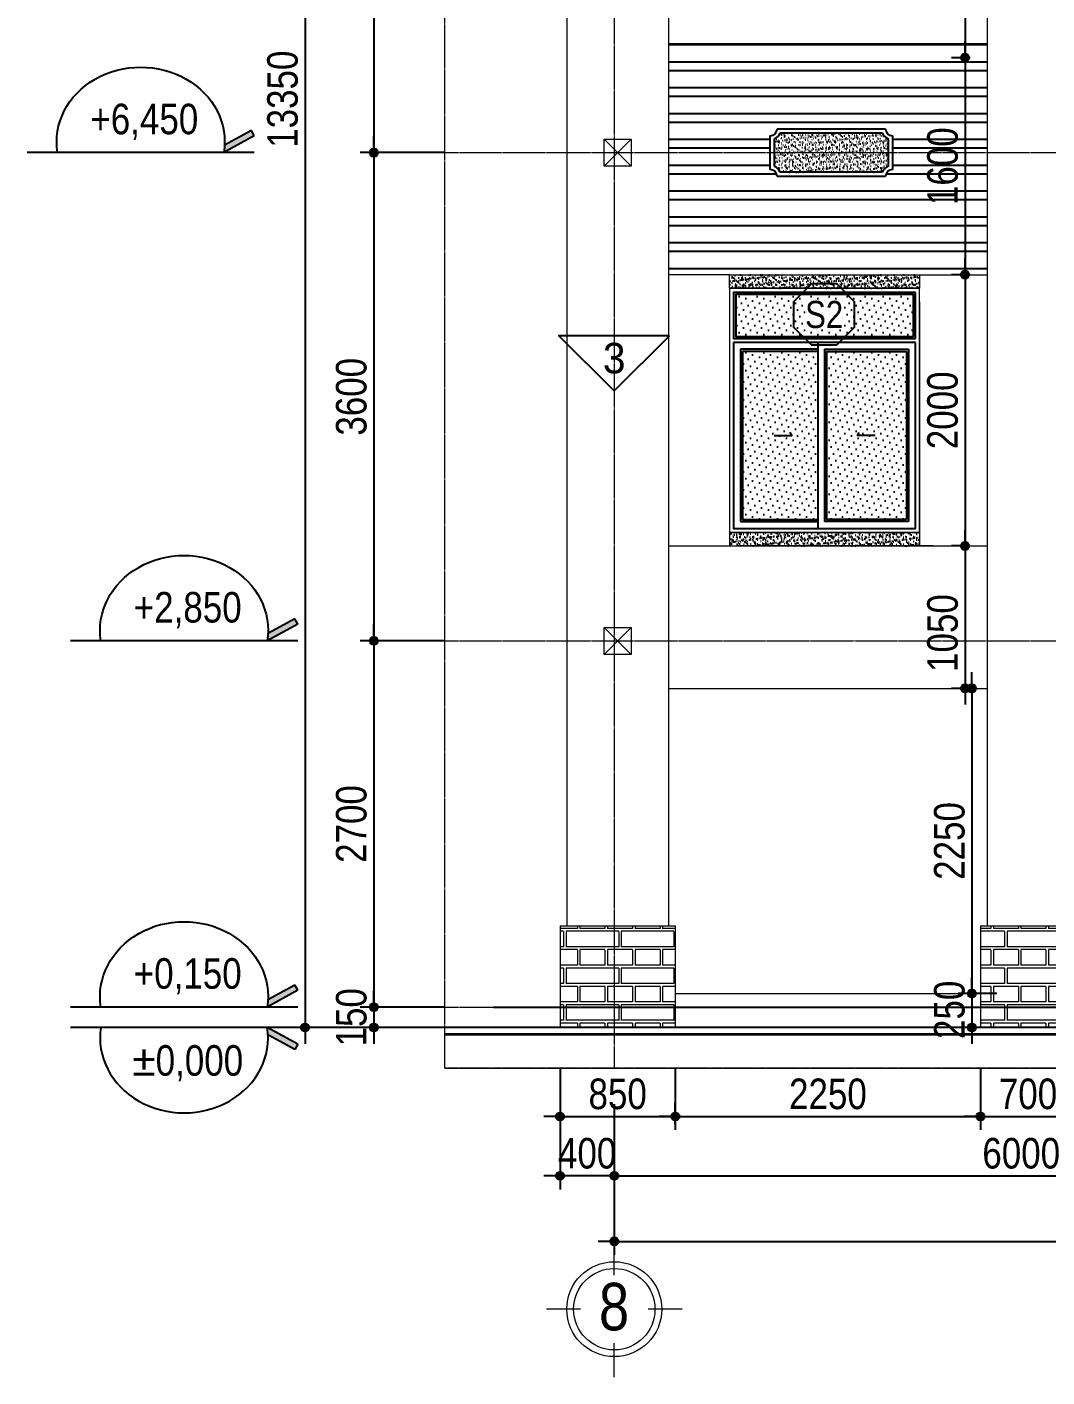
# Model space of a CAD drawing. Extents: x -79995 to 347433, y -157641 to 104789.
# Drawn here: x -17431 to -9912, y -64232 to -54278 of the extents above; entities that cross this region are included whole.
import ezdxf
from ezdxf.enums import TextEntityAlignment as Align

# ---------------------------------------------------------------- set-up
doc = ezdxf.new("R2010")
doc.units = 0
doc.linetypes.add('ACAD_ISO10W100', pattern=[18, 12, -3, 0, -3])
doc.layers.get('DEFPOINTS').update_dxf_attribs({"linetype": 'CONTINUOUS'})
for name, color, linetype in [('009', 251, 'CONTINUOUS'), ('DIM', 1, 'CONTINUOUS'), ('DOOR', 20, 'CONTINUOUS'), ('HACTH', 8, 'CONTINUOUS'), ('HATCH', 8, 'CONTINUOUS'), ('HATCHNGOI', 22, 'CONTINUOUS'), ('KINH 1', 142, 'CONTINUOUS'), ('netthay', 2, 'CONTINUOUS'), ('TAGS', 60, 'CONTINUOUS'), ('TUONG', 131, 'CONTINUOUS')]:
    doc.layers.add(name, color=color, linetype=linetype)
for name, color, linetype, lineweight in [('HACHT', 8, 'CONTINUOUS', 5), ('NET-THAY', 2, 'CONTINUOUS', 13), ('TEN TRUC', 3, 'CONTINUOUS', 18), ('TRUC', 24, 'CONTINUOUS', 0)]:
    doc.layers.add(name, color=color, linetype=linetype, lineweight=lineweight)
doc.styles.add('AVO', font='')
doc.styles.add('HEL-CONDENSE', font='')
doc.styles.get("Standard").update_dxf_attribs({"font": '', "height": 25})
doc.styles.add('VNI-HELVE-CONDENSEN', font='')
doc.styles.get('AVO').set_extended_font_data('VNI-Avo')
doc.styles.get('HEL-CONDENSE').set_extended_font_data('VNI-Helve-Condense')
doc.styles.get('Standard').set_extended_font_data('VNI-Helve-Condense')
doc.styles.get('VNI-HELVE-CONDENSEN').set_extended_font_data('VNI-Helve-Condense')
doc.dimstyles.new('D100', dxfattribs={"dimtxt": 225, "dimasz": 1.2, "dimexe": 100, "dimexo": 0, "dimgap": 50, "dimtad": 1, "dimdec": 0, "dimzin": 13, "dimdsep": 46, "dimtxsty": 'HEL-CONDENSE', "dimblk": 'D50', "dimcen": 0, "dimclrd": 1, "dimclre": 1, "dimclrt": 7, "dimadec": 0, "dimazin": 0, "dimtfac": 1, "dimtdec": 0, "dimtmove": 0, "dimatfit": 3, "dimldrblk": 'D50', "dimfxl": 1, "dimtolj": 1, "dimtzin": 13, "dimarcsym": 0})
doc.dimstyles.get("Standard").update_dxf_attribs({"dimtxt": 0.18, "dimasz": 0.18, "dimexe": 0.18, "dimexo": 0.0625, "dimgap": 0.09, "dimtad": 0, "dimtih": 1, "dimtoh": 1, "dimdec": 4, "dimzin": 0, "dimdsep": 46, "dimtxsty": 'Standard', "dimcen": 0.09, "dimadec": 0, "dimazin": 0, "dimtfac": 1, "dimtdec": 4, "dimtofl": 0, "dimtmove": 0, "dimatfit": 3, "dimfxl": 1, "dimtolj": 1, "dimtzin": 0, "dimarcsym": 0})
pattern_1 = [(180, (-1310704.43, -309423.3), (-3e-14, -270.968), [387.35, -19.05]), (180, (-1310704.43, -309537.6), (-3e-14, -270.968), [387.35, -19.05]), (180, (-1310806.03, -309558.77), (-3e-14, -270.968), [184.15, -19.05]), (180, (-1310806.03, -309673.07), (-3e-14, -270.968), [184.15, -19.05]), (270, (-1310704.43, -309423.3), (406.4, -7e-14), [114.3, -156.6672]), (270, (-1310685.38, -309423.3), (406.4, -7e-14), [114.3, -156.6672]), (270, (-1310806.03, -309558.77), (203.2, -4e-14), [114.3, -156.6672]), (270, (-1310786.98, -309558.77), (203.2, -4e-14), [114.3, -156.6672])]
pattern_2 = [(37.5, (-1310704.427, -309123.29), (-1.2000235, 36.7059928), [0, -28.956, 0, -32.385, 0, -30.95625]), (7.5, (-1310704.427, -309123.29), (33.7142462, 53.7618825), [0, -15.621, 0, -26.0985, 0, -10.00125]), (327.5, (-1310727.86, -309123.29), (59.3244278, 0.10778885), [0, -9.525, 0, -34.29, 0, -44.7675]), (317.5, (-1310727.86, -309123.29), (57.266734, 16.7196992), [0, -4.7625, 0, -22.479, 0, -25.7175])]

# ---------------------------------------------------------------- blocks, each defined once
blk = doc.blocks.new('CAODO')
at = {"layer": 'TAGS', "linetype": 'Continuous'}
h = blk.add_hatch(color=256, dxfattribs=at)
edge = h.paths.add_edge_path()
edge.add_line((-907, 181), (-931, 138))
edge.add_line((-931, 138), (-681, 0))
edge.add_ellipse((0, 87), major_axis=(688, 0), ratio=0.890858, start_angle=182.4779, end_angle=188.1666, ccw=False)
edge.add_line((-687, 61), (-907, 181))
for p, q in [((-931, 138), (-907, 181)), ((-931, 138), (-681, 0)), ((-907, 181), (-687, 61)), ((-931, 0), (931, 0))]:
    blk.add_line(p, q, dxfattribs=at)
blk.add_ellipse((0, 87), major_axis=(688, 0), ratio=0.890858, start_param=-0.142534, end_param=3.284126, dxfattribs=at)
at = {"layer": 'TAGS', "linetype": 'Continuous', "style": 'VNI-HELVE-CONDENSEN'}
blk.add_attdef('0.000', text='', height=250, dxfattribs=at).set_placement((0, 232), align=Align.MIDDLE_CENTER)
blk = doc.blocks.new('D50')
at = {"layer": 'DIM'}
blk.add_hatch(color=256, dxfattribs=at).paths.add_polyline_path([(25, 0, 1), (-25, 0, 1)])
blk.add_line((25, 0), (100, 0), dxfattribs=at)
blk.add_circle((0, 0), 25, dxfattribs=at)
blk = doc.blocks.new('*D757')
at = {"layer": 'DEFPOINTS', "color": 0, "transparency": 16777216}
for p in [(-13101.5, -62219.1), (-7101.5, -62219.1), (-7101.5, -62748.5)]:
    blk.add_point(p, dxfattribs=at)
at = {"layer": 'DIM', "color": 1, "lineweight": -2, "transparency": 16777216}
for p, q in [((-13101.5, -62219.1), (-13101.5, -62848.5)), ((-7101.5, -62219.1), (-7101.5, -62848.5)), ((-13100.3, -62748.5), (-7102.7, -62748.5))]:
    blk.add_line(p, q, dxfattribs=at)
at = {"layer": 'DIM', "color": 1, "lineweight": -2, "transparency": 16777216, "xscale": 1.199999999999999, "yscale": 1.199999999999999, "zscale": 1.199999999999999, "rotation": 180}
blk.add_blockref('D50', (-13101.5, -62748.5), dxfattribs=at)
at = {"layer": 'DIM', "color": 1, "lineweight": -2, "transparency": 16777216, "xscale": 1.199999999999999, "yscale": 1.199999999999999, "zscale": 1.199999999999999}
blk.add_blockref('D50', (-7101.5, -62748.5), dxfattribs=at)
at = {"layer": 'DIM', "color": 7, "transparency": 16777216, "insert": (-10101.5, -62583.6), "char_height": 225, "attachment_point": 5, "style": 'HEL-CONDENSE'}
blk.add_mtext('\\A1;6000', dxfattribs=at)
blk = doc.blocks.new('*D764')
at = {"layer": 'DEFPOINTS', "color": 0, "transparency": 16777216}
for p in [(-13101.5, -62219.1), (19898.5, -62219.1), (19898.5, -63231.9)]:
    blk.add_point(p, dxfattribs=at)
at = {"layer": 'DIM', "color": 1, "lineweight": -2, "transparency": 16777216}
for p, q in [((-13101.5, -62219.1), (-13101.5, -63331.9)), ((19898.5, -62219.1), (19898.5, -63331.9)), ((-13100.3, -63231.9), (19897.3, -63231.9))]:
    blk.add_line(p, q, dxfattribs=at)
at = {"layer": 'DIM', "color": 1, "lineweight": -2, "transparency": 16777216, "xscale": 1.199999999999999, "yscale": 1.199999999999999, "zscale": 1.199999999999999, "rotation": 180}
blk.add_blockref('D50', (-13101.5, -63231.9), dxfattribs=at)
at = {"layer": 'DIM', "color": 1, "lineweight": -2, "transparency": 16777216, "xscale": 1.199999999999999, "yscale": 1.199999999999999, "zscale": 1.199999999999999}
blk.add_blockref('D50', (19898.5, -63231.9), dxfattribs=at)
at = {"layer": 'DIM', "color": 7, "transparency": 16777216, "insert": (3398.5, -63067), "char_height": 225, "attachment_point": 5, "style": 'HEL-CONDENSE'}
blk.add_mtext('\\A1;33000', dxfattribs=at)
blk = doc.blocks.new('A$C206177D3')
at = {"layer": 'TEN TRUC', "ltscale": 1000}
for p, q in [((-36.6, 240.1), (-36.6, 490.1)), ((-286.6, -9.9), (-536.6, -9.9)), ((463.4, -9.9), (213.4, -9.9)), ((-36.6, -509.9), (-36.6, -259.9))]:
    blk.add_line(p, q, dxfattribs=at)
blk.add_circle((-36.6, -9.9), 350, dxfattribs=at)
at = {"layer": 'TEN TRUC', "color": 254, "ltscale": 1000}
blk.add_circle((-36.6, -9.9), 300, dxfattribs=at)
blk = doc.blocks.new('*D767')
at = {"layer": 'DEFPOINTS', "color": 0, "transparency": 16777216}
for p in [(-14349.8, -51604.8), (-14874.3, -55204.8), (-14349.8, -55204.8)]:
    blk.add_point(p, dxfattribs=at)
at = {"layer": 'DIM', "color": 1, "lineweight": -2, "transparency": 16777216}
for p, q in [((-14349.8, -51604.8), (-14974.3, -51604.8)), ((-14874.3, -51606), (-14874.3, -55203.6)), ((-14349.8, -55204.8), (-14974.3, -55204.8))]:
    blk.add_line(p, q, dxfattribs=at)
at = {"layer": 'DIM', "color": 1, "lineweight": -2, "transparency": 16777216, "xscale": 1.199999999999999, "yscale": 1.199999999999999, "zscale": 1.199999999999999}
for p, rotation in [((-14874.3, -51604.8), 90), ((-14874.3, -55204.8), 270)]:
    blk.add_blockref('D50', p, dxfattribs=dict(at, rotation=rotation))
at = {"layer": 'DIM', "color": 7, "transparency": 16777216, "insert": (-15039.2, -53404.8), "char_height": 225, "attachment_point": 5, "rotation": 90, "style": 'HEL-CONDENSE'}
blk.add_mtext('\\A1;3600', dxfattribs=at)
blk = doc.blocks.new('*D768')
at = {"layer": 'DEFPOINTS', "color": 0, "transparency": 16777216}
for p in [(-14349.8, -55204.8), (-14874.3, -58804.8), (-14349.8, -58804.8)]:
    blk.add_point(p, dxfattribs=at)
at = {"layer": 'DIM', "color": 1, "lineweight": -2, "transparency": 16777216}
for p, q in [((-14349.8, -55204.8), (-14974.3, -55204.8)), ((-14874.3, -55206), (-14874.3, -58803.6)), ((-14349.8, -58804.8), (-14974.3, -58804.8))]:
    blk.add_line(p, q, dxfattribs=at)
at = {"layer": 'DIM', "color": 1, "lineweight": -2, "transparency": 16777216, "xscale": 1.199999999999999, "yscale": 1.199999999999999, "zscale": 1.199999999999999}
for p, rotation in [((-14874.3, -55204.8), 90), ((-14874.3, -58804.8), 270)]:
    blk.add_blockref('D50', p, dxfattribs=dict(at, rotation=rotation))
at = {"layer": 'DIM', "color": 7, "transparency": 16777216, "insert": (-15039.2, -57004.8), "char_height": 225, "attachment_point": 5, "rotation": 90, "style": 'HEL-CONDENSE'}
blk.add_mtext('\\A1;3600', dxfattribs=at)
blk = doc.blocks.new('*D769')
at = {"layer": 'DEFPOINTS', "color": 0, "transparency": 16777216}
for p in [(-14349.8, -58804.8), (-14874.3, -61504.8), (-14349.8, -61504.8)]:
    blk.add_point(p, dxfattribs=at)
at = {"layer": 'DIM', "color": 1, "lineweight": -2, "transparency": 16777216}
for p, q in [((-14349.8, -58804.8), (-14974.3, -58804.8)), ((-14874.3, -58806), (-14874.3, -61503.6)), ((-14349.8, -61504.8), (-14974.3, -61504.8))]:
    blk.add_line(p, q, dxfattribs=at)
at = {"layer": 'DIM', "color": 1, "lineweight": -2, "transparency": 16777216, "xscale": 1.199999999999999, "yscale": 1.199999999999999, "zscale": 1.199999999999999}
for p, rotation in [((-14874.3, -58804.8), 90), ((-14874.3, -61504.8), 270)]:
    blk.add_blockref('D50', p, dxfattribs=dict(at, rotation=rotation))
at = {"layer": 'DIM', "color": 7, "transparency": 16777216, "insert": (-15039.2, -60154.8), "char_height": 225, "attachment_point": 5, "rotation": 90, "style": 'HEL-CONDENSE'}
blk.add_mtext('\\A1;2700', dxfattribs=at)
blk = doc.blocks.new('*D770')
at = {"layer": 'DEFPOINTS', "color": 0, "transparency": 16777216}
for p in [(-14349.8, -61504.8), (-14874.3, -61654.8), (-14349.8, -61654.8)]:
    blk.add_point(p, dxfattribs=at)
at = {"layer": 'DIM', "color": 1, "lineweight": -2, "transparency": 16777216}
for p, q in [((-14349.8, -61504.8), (-14974.3, -61504.8)), ((-14874.3, -61506), (-14874.3, -61653.6)), ((-14349.8, -61654.8), (-14974.3, -61654.8))]:
    blk.add_line(p, q, dxfattribs=at)
at = {"layer": 'DIM', "color": 1, "lineweight": -2, "transparency": 16777216, "xscale": 1.199999999999999, "yscale": 1.199999999999999, "zscale": 1.199999999999999}
for p, rotation in [((-14874.3, -61504.8), 90), ((-14874.3, -61654.8), 270)]:
    blk.add_blockref('D50', p, dxfattribs=dict(at, rotation=rotation))
at = {"layer": 'DIM', "color": 7, "transparency": 16777216, "insert": (-15039.2, -61579.8), "char_height": 225, "attachment_point": 5, "rotation": 90, "style": 'HEL-CONDENSE'}
blk.add_mtext('\\A1;150', dxfattribs=at)
blk = doc.blocks.new('*D771')
at = {"layer": 'DEFPOINTS', "color": 0, "transparency": 16777216}
for p in [(-14974.3, -48304.8), (-15381.2, -61654.8), (-14974.3, -61654.8)]:
    blk.add_point(p, dxfattribs=at)
at = {"layer": 'DIM', "color": 1, "lineweight": -2, "transparency": 16777216}
for p, q in [((-14974.3, -48304.8), (-15481.2, -48304.8)), ((-15381.2, -48306), (-15381.2, -61653.6)), ((-14974.3, -61654.8), (-15481.2, -61654.8))]:
    blk.add_line(p, q, dxfattribs=at)
at = {"layer": 'DIM', "color": 1, "lineweight": -2, "transparency": 16777216, "xscale": 1.199999999999999, "yscale": 1.199999999999999, "zscale": 1.199999999999999}
for p, rotation in [((-15381.2, -48304.8), 90), ((-15381.2, -61654.8), 270)]:
    blk.add_blockref('D50', p, dxfattribs=dict(at, rotation=rotation))
at = {"layer": 'DIM', "color": 7, "transparency": 16777216, "insert": (-15546.1, -54810.9), "char_height": 225, "attachment_point": 5, "rotation": 90, "style": 'HEL-CONDENSE'}
blk.add_mtext('\\A1;13350', dxfattribs=at)
blk = doc.blocks.new('*D772')
at = {"layer": 'DEFPOINTS', "color": 0, "transparency": 16777216}
for p in [(-13501.5, -62219.1), (-13101.5, -62219.1), (-13501.5, -62748.5)]:
    blk.add_point(p, dxfattribs=at)
at = {"layer": 'HATCHNGOI', "color": 1, "lineweight": -2, "transparency": 16777216}
for p, q in [((-13501.5, -62219.1), (-13501.5, -62848.5)), ((-13101.5, -62219.1), (-13101.5, -62848.5)), ((-13102.7, -62748.5), (-13500.3, -62748.5))]:
    blk.add_line(p, q, dxfattribs=at)
at = {"layer": 'HATCHNGOI', "color": 1, "lineweight": -2, "transparency": 16777216, "xscale": 1.199999999999999, "yscale": 1.199999999999999, "zscale": 1.199999999999999, "rotation": 180}
blk.add_blockref('D50', (-13501.5, -62748.5), dxfattribs=at)
at = {"layer": 'HATCHNGOI', "color": 1, "lineweight": -2, "transparency": 16777216, "xscale": 1.199999999999999, "yscale": 1.199999999999999, "zscale": 1.199999999999999}
blk.add_blockref('D50', (-13101.5, -62748.5), dxfattribs=at)
at = {"layer": 'HATCHNGOI', "color": 7, "transparency": 16777216, "insert": (-13301.5, -62583.6), "char_height": 225, "attachment_point": 5, "style": 'HEL-CONDENSE'}
blk.add_mtext('\\A1;400', dxfattribs=at)
blk = doc.blocks.new('KH-CUADI')
at = {"layer": 'TAGS'}
blk.add_lwpolyline([(-124, 300), (-300, 124), (-300, -124), (-124, -300), (124, -300), (300, -124), (300, 124), (124, 300)], close=True, dxfattribs=at)
at = {"layer": 'TAGS', "style": 'VNI-HELVE-CONDENSEN'}
blk.add_attdef('D', text='', height=300, dxfattribs=at).set_placement((0, 0), align=Align.MIDDLE)
blk = doc.blocks.new('A$C5F62150E')
at = {"layer": 'KINH 1'}
h = blk.add_hatch(dxfattribs=at)
h.set_pattern_fill('DOTS', color=256, scale=750, angle=45, style=0)
h.set_pattern_definition([(45, (0, 0), (-16.5728, 49.71845), [0, -46.875])])
h.paths.add_polyline_path([(2528.9, 1072.2), (1218.9, 1072.2), (1218.9, 762.2), (2528.9, 762.2)])
h.paths.add_polyline_path([(1823.9, 652.2), (1268.9, 652.2), (1268.9, -587.8), (1823.9, -587.8)])
h.paths.add_polyline_path([(2478.9, 652.2), (1888.9, 652.2), (1888.9, -587.8), (2478.9, -587.8)])
at = {"layer": 'DOOR'}
for p, q in [((2543.9, 747.2), (2543.9, 1087.2)), ((2543.9, 717.2), (1203.9, 717.2)), ((1823.9, 717.2), (1823.9, -652.8)), ((1823.9, 667.2), (1253.9, 667.2)), ((1253.9, 667.2), (1253.9, -602.8)), ((1873.9, 667.2), (1873.9, -602.8)), ((1873.9, 667.2), (2493.9, 667.2)), ((2493.9, 667.2), (2493.9, -602.8)), ((1253.9, -602.8), (1823.9, -602.8)), ((2493.9, -602.8), (1873.9, -602.8))]:
    blk.add_line(p, q, dxfattribs=at)
at = {"layer": 'DOOR', "color": 8}
for p, q in [((1823.9, 652.2), (1268.9, 652.2)), ((1268.9, 652.2), (1268.9, -587.8)), ((1888.9, 652.2), (1888.9, -587.8)), ((1888.9, 652.2), (2478.9, 652.2)), ((2478.9, 652.2), (2478.9, -587.8)), ((1268.9, -587.8), (1823.9, -587.8)), ((2478.9, -587.8), (1888.9, -587.8))]:
    blk.add_line(p, q, dxfattribs=at)
at = {"layer": 'DOOR'}
for points in [[(2543.9, 1087.2), (1203.9, 1087.2), (1203.9, 747.2), (2543.9, 747.2)], [(1203.9, 717.2), (1203.9, -652.8), (2543.9, -652.8), (2543.9, 717.2)], [(1501.6, 32.3), (1632, 32.3), (1618.7, 53)], [(2246.2, 32.3), (2115.8, 32.3), (2129.1, 53)]]:
    blk.add_lwpolyline(points, dxfattribs=at)
at = {"layer": 'DOOR', "color": 8}
blk.add_lwpolyline([(2528.9, 762.2), (2528.9, 1072.2), (1218.9, 1072.2), (1218.9, 762.2), (2528.9, 762.2)], close=True, dxfattribs=at)
at = {"layer": 'NET-THAY'}
for p, q in [((1173.9, 1117.2), (2573.9, 1117.2)), ((2573.9, -682.8), (2573.9, 1117.2)), ((1173.9, -682.8), (2573.9, -682.8))]:
    blk.add_line(p, q, dxfattribs=at)
blk.add_lwpolyline([(1173.9, 1117.2), (1173.9, -682.8)], dxfattribs=at)
at = {"layer": 'TAGS', "linetype": 'Continuous'}
ref = blk.add_blockref('KH-CUADI', (1871, 924.3), dxfattribs=dict(at, xscale=0.75, yscale=0.75, zscale=0.75, rotation=180))
ref.add_attrib('D', 'S2', dxfattribs={"color": 7, "height": 200, "style": 'VNI-HELVE-CONDENSEN'}).set_placement((1871, 924.3), align=Align.MIDDLE)
blk = doc.blocks.new('*D775')
at = {"layer": 'DEFPOINTS', "color": 0, "linetype": 'Continuous', "transparency": 16777216}
for p in [(-10598.4, -52504.8), (-10515.6, -54504.8), (-10515.6, -54504.8)]:
    blk.add_point(p, dxfattribs=at)
at = {"layer": 'DIM', "color": 1, "linetype": 'Continuous', "lineweight": -2, "transparency": 16777216}
for p, q in [((-10598.4, -52504.8), (-10415.6, -52504.8)), ((-10515.6, -52506), (-10515.6, -54503.6)), ((-10515.6, -54504.8), (-10615.6, -54504.8))]:
    blk.add_line(p, q, dxfattribs=at)
at = {"layer": 'DIM', "color": 1, "linetype": 'Continuous', "lineweight": -2, "transparency": 16777216, "xscale": 1.199999999999999, "yscale": 1.199999999999999, "zscale": 1.199999999999999}
for p, rotation in [((-10515.6, -52504.8), 90), ((-10515.6, -54504.8), 270)]:
    blk.add_blockref('D50', p, dxfattribs=dict(at, rotation=rotation))
at = {"layer": 'DIM', "color": 7, "linetype": 'Continuous', "transparency": 16777216, "insert": (-10680.5, -53504.8), "char_height": 225, "attachment_point": 5, "rotation": 90, "style": 'HEL-CONDENSE'}
blk.add_mtext('\\A1;2000', dxfattribs=at)
blk = doc.blocks.new('*D776')
at = {"layer": 'DEFPOINTS', "color": 0, "linetype": 'Continuous', "transparency": 16777216}
for p in [(-10515.6, -54504.8), (-10515.6, -56104.8), (-10515.6, -56104.8)]:
    blk.add_point(p, dxfattribs=at)
at = {"layer": 'DIM', "color": 1, "linetype": 'Continuous', "lineweight": -2, "transparency": 16777216}
for p, q in [((-10515.6, -54504.8), (-10615.6, -54504.8)), ((-10515.6, -54506), (-10515.6, -56103.6)), ((-10515.6, -56104.8), (-10615.6, -56104.8))]:
    blk.add_line(p, q, dxfattribs=at)
at = {"layer": 'DIM', "color": 1, "linetype": 'Continuous', "lineweight": -2, "transparency": 16777216, "xscale": 1.199999999999999, "yscale": 1.199999999999999, "zscale": 1.199999999999999}
for p, rotation in [((-10515.6, -54504.8), 90), ((-10515.6, -56104.8), 270)]:
    blk.add_blockref('D50', p, dxfattribs=dict(at, rotation=rotation))
at = {"layer": 'DIM', "color": 7, "linetype": 'Continuous', "transparency": 16777216, "insert": (-10680.5, -55304.8), "char_height": 225, "attachment_point": 5, "rotation": 90, "style": 'HEL-CONDENSE'}
blk.add_mtext('\\A1;1600', dxfattribs=at)
blk = doc.blocks.new('*D777')
at = {"layer": 'DEFPOINTS', "color": 0, "linetype": 'Continuous', "transparency": 16777216}
for p in [(-10515.6, -56104.8), (-10515.6, -58104.8), (-10515.6, -58104.8)]:
    blk.add_point(p, dxfattribs=at)
at = {"layer": 'DIM', "color": 1, "linetype": 'Continuous', "lineweight": -2, "transparency": 16777216}
for p, q in [((-10515.6, -56104.8), (-10615.6, -56104.8)), ((-10515.6, -56106), (-10515.6, -58103.6)), ((-10515.6, -58104.8), (-10615.6, -58104.8))]:
    blk.add_line(p, q, dxfattribs=at)
at = {"layer": 'DIM', "color": 1, "linetype": 'Continuous', "lineweight": -2, "transparency": 16777216, "xscale": 1.199999999999999, "yscale": 1.199999999999999, "zscale": 1.199999999999999}
for p, rotation in [((-10515.6, -56104.8), 90), ((-10515.6, -58104.8), 270)]:
    blk.add_blockref('D50', p, dxfattribs=dict(at, rotation=rotation))
at = {"layer": 'DIM', "color": 7, "linetype": 'Continuous', "transparency": 16777216, "insert": (-10680.5, -57104.8), "char_height": 225, "attachment_point": 5, "rotation": 90, "style": 'HEL-CONDENSE'}
blk.add_mtext('\\A1;2000', dxfattribs=at)
blk = doc.blocks.new('*D778')
at = {"layer": 'DEFPOINTS', "color": 0, "linetype": 'Continuous', "transparency": 16777216}
for p in [(-10515.6, -58104.8), (-10515.6, -59154.8), (-10515.6, -59154.8)]:
    blk.add_point(p, dxfattribs=at)
at = {"layer": 'DIM', "color": 1, "linetype": 'Continuous', "lineweight": -2, "transparency": 16777216}
for p, q in [((-10515.6, -58104.8), (-10615.6, -58104.8)), ((-10515.6, -58106), (-10515.6, -59153.6)), ((-10515.6, -59154.8), (-10615.6, -59154.8))]:
    blk.add_line(p, q, dxfattribs=at)
at = {"layer": 'DIM', "color": 1, "linetype": 'Continuous', "lineweight": -2, "transparency": 16777216, "xscale": 1.199999999999999, "yscale": 1.199999999999999, "zscale": 1.199999999999999}
for p, rotation in [((-10515.6, -58104.8), 90), ((-10515.6, -59154.8), 270)]:
    blk.add_blockref('D50', p, dxfattribs=dict(at, rotation=rotation))
at = {"layer": 'DIM', "color": 7, "linetype": 'Continuous', "transparency": 16777216, "insert": (-10680.5, -58746.7), "char_height": 225, "attachment_point": 5, "rotation": 90, "style": 'HEL-CONDENSE'}
blk.add_mtext('\\A1;1050', dxfattribs=at)
blk = doc.blocks.new('*D779')
at = {"layer": 'DEFPOINTS', "color": 0, "linetype": 'Continuous', "transparency": 16777216}
for p in [(-10428.7, -59154.8), (-10465.6, -61404.8), (-10282.4, -61404.8)]:
    blk.add_point(p, dxfattribs=at)
at = {"layer": 'DIM', "color": 1, "linetype": 'Continuous', "lineweight": -2, "transparency": 16777216}
for p, q in [((-10428.7, -59154.8), (-10565.6, -59154.8)), ((-10465.6, -59156), (-10465.6, -61403.6)), ((-10282.4, -61404.8), (-10565.6, -61404.8))]:
    blk.add_line(p, q, dxfattribs=at)
at = {"layer": 'DIM', "color": 1, "linetype": 'Continuous', "lineweight": -2, "transparency": 16777216, "xscale": 1.199999999999999, "yscale": 1.199999999999999, "zscale": 1.199999999999999}
for p, rotation in [((-10465.6, -59154.8), 90), ((-10465.6, -61404.8), 270)]:
    blk.add_blockref('D50', p, dxfattribs=dict(at, rotation=rotation))
at = {"layer": 'DIM', "color": 7, "linetype": 'Continuous', "transparency": 16777216, "insert": (-10630.5, -60279.8), "char_height": 225, "attachment_point": 5, "rotation": 90, "style": 'HEL-CONDENSE'}
blk.add_mtext('\\A1;2250', dxfattribs=at)
blk = doc.blocks.new('*D780')
at = {"layer": 'DEFPOINTS', "color": 0, "linetype": 'Continuous', "transparency": 16777216}
for p in [(-10282.4, -61404.8), (-10465.6, -61654.8), (-10209.9, -61654.8)]:
    blk.add_point(p, dxfattribs=at)
at = {"layer": 'DIM', "color": 1, "linetype": 'Continuous', "lineweight": -2, "transparency": 16777216}
for p, q in [((-10282.4, -61404.8), (-10565.6, -61404.8)), ((-10465.6, -61406), (-10465.6, -61653.6)), ((-10209.9, -61654.8), (-10565.6, -61654.8))]:
    blk.add_line(p, q, dxfattribs=at)
at = {"layer": 'DIM', "color": 1, "linetype": 'Continuous', "lineweight": -2, "transparency": 16777216, "xscale": 1.199999999999999, "yscale": 1.199999999999999, "zscale": 1.199999999999999}
for p, rotation in [((-10465.6, -61404.8), 90), ((-10465.6, -61654.8), 270)]:
    blk.add_blockref('D50', p, dxfattribs=dict(at, rotation=rotation))
at = {"layer": 'DIM', "color": 7, "linetype": 'Continuous', "transparency": 16777216, "insert": (-10630.5, -61524.8), "char_height": 225, "attachment_point": 5, "rotation": 90, "style": 'HEL-CONDENSE'}
blk.add_mtext('\\A1;250', dxfattribs=at)
blk = doc.blocks.new('*D784')
at = {"layer": 'DEFPOINTS', "color": 0, "linetype": 'Continuous', "transparency": 16777216}
for p in [(-13501.5, -61954.8), (-12651.5, -61954.8), (-12651.5, -62310.7)]:
    blk.add_point(p, dxfattribs=at)
at = {"layer": 'DIM', "color": 1, "linetype": 'Continuous', "lineweight": -2, "transparency": 16777216}
for p, q in [((-13501.5, -61954.8), (-13501.5, -62410.7)), ((-12651.5, -61954.8), (-12651.5, -62410.7)), ((-13500.3, -62310.7), (-12652.7, -62310.7))]:
    blk.add_line(p, q, dxfattribs=at)
at = {"layer": 'DIM', "color": 1, "linetype": 'Continuous', "lineweight": -2, "transparency": 16777216, "xscale": 1.199999999999999, "yscale": 1.199999999999999, "zscale": 1.199999999999999, "rotation": 180}
blk.add_blockref('D50', (-13501.5, -62310.7), dxfattribs=at)
at = {"layer": 'DIM', "color": 1, "linetype": 'Continuous', "lineweight": -2, "transparency": 16777216, "xscale": 1.199999999999999, "yscale": 1.199999999999999, "zscale": 1.199999999999999}
blk.add_blockref('D50', (-12651.5, -62310.7), dxfattribs=at)
at = {"layer": 'DIM', "color": 7, "linetype": 'Continuous', "transparency": 16777216, "insert": (-13076.5, -62145.8), "char_height": 225, "attachment_point": 5, "style": 'HEL-CONDENSE'}
blk.add_mtext('\\A1;850', dxfattribs=at)
blk = doc.blocks.new('*D785')
at = {"layer": 'DEFPOINTS', "color": 0, "linetype": 'Continuous', "transparency": 16777216}
for p in [(-10401.5, -61954.8), (-12651.5, -62367.1), (-10401.5, -62310.7)]:
    blk.add_point(p, dxfattribs=at)
at = {"layer": 'DIM', "color": 1, "linetype": 'Continuous', "lineweight": -2, "transparency": 16777216}
for p, q in [((-10401.5, -61954.8), (-10401.5, -62410.7)), ((-12651.5, -62367.1), (-12651.5, -62210.7)), ((-12650.3, -62310.7), (-10402.7, -62310.7))]:
    blk.add_line(p, q, dxfattribs=at)
at = {"layer": 'DIM', "color": 1, "linetype": 'Continuous', "lineweight": -2, "transparency": 16777216, "xscale": 1.199999999999999, "yscale": 1.199999999999999, "zscale": 1.199999999999999, "rotation": 180}
blk.add_blockref('D50', (-12651.5, -62310.7), dxfattribs=at)
at = {"layer": 'DIM', "color": 1, "linetype": 'Continuous', "lineweight": -2, "transparency": 16777216, "xscale": 1.199999999999999, "yscale": 1.199999999999999, "zscale": 1.199999999999999}
blk.add_blockref('D50', (-10401.5, -62310.7), dxfattribs=at)
at = {"layer": 'DIM', "color": 7, "linetype": 'Continuous', "transparency": 16777216, "insert": (-11526.5, -62145.8), "char_height": 225, "attachment_point": 5, "style": 'HEL-CONDENSE'}
blk.add_mtext('\\A1;2250', dxfattribs=at)
blk = doc.blocks.new('*D786')
at = {"layer": 'DEFPOINTS', "color": 0, "linetype": 'Continuous', "transparency": 16777216}
for p in [(-10401.5, -61954.8), (-9701.5, -61954.8), (-9701.5, -62310.7)]:
    blk.add_point(p, dxfattribs=at)
at = {"layer": 'DIM', "color": 1, "linetype": 'Continuous', "lineweight": -2, "transparency": 16777216}
for p, q in [((-10401.5, -61954.8), (-10401.5, -62410.7)), ((-9701.5, -61954.8), (-9701.5, -62410.7)), ((-10400.3, -62310.7), (-9702.7, -62310.7))]:
    blk.add_line(p, q, dxfattribs=at)
at = {"layer": 'DIM', "color": 1, "linetype": 'Continuous', "lineweight": -2, "transparency": 16777216, "xscale": 1.199999999999999, "yscale": 1.199999999999999, "zscale": 1.199999999999999, "rotation": 180}
blk.add_blockref('D50', (-10401.5, -62310.7), dxfattribs=at)
at = {"layer": 'DIM', "color": 1, "linetype": 'Continuous', "lineweight": -2, "transparency": 16777216, "xscale": 1.199999999999999, "yscale": 1.199999999999999, "zscale": 1.199999999999999}
blk.add_blockref('D50', (-9701.5, -62310.7), dxfattribs=at)
at = {"layer": 'DIM', "color": 7, "linetype": 'Continuous', "transparency": 16777216, "insert": (-10051.5, -62145.8), "char_height": 225, "attachment_point": 5, "style": 'HEL-CONDENSE'}
blk.add_mtext('\\A1;700', dxfattribs=at)
blk = doc.blocks.new('TUONG-NAM')
at = {"layer": 'TAGS'}
blk.add_lwpolyline([(-453, -453), (453, -453), (0, 0)], close=True, dxfattribs=at)
at = {"layer": 'TAGS', "linetype": 'Continuous', "style": 'AVO'}
blk.add_attdef('KH-TUONG', text='', height=250, dxfattribs=at).set_placement((0, -269), align=Align.MIDDLE_CENTER)

msp = doc.modelspace()

# ---------------------------------------------------------------- hatches: boundary and pattern name
at = {"layer": 'HACHT'}
h = msp.add_hatch(dxfattribs=at)
h.set_pattern_fill('AR-BRELM', color=256, scale=2, angle=180, style=0)
h.set_pattern_definition(pattern_1)
h.paths.add_polyline_path([(-13501.548, -60904.781), (-13501.548, -61504.781), (-13101.548, -61504.781), (-13101.548, -60904.781)])
h.paths.add_polyline_path([(-12651.548, -61504.781), (-12651.548, -60904.781), (-13101.548, -60904.781), (-13101.548, -61504.781)])
h.paths.add_polyline_path([(-12651.548, -61654.781), (-12651.548, -61504.781), (-13101.548, -61504.781), (-13101.548, -61654.781)])
h.paths.add_polyline_path([(-13501.548, -61504.781), (-13501.548, -61654.781), (-13101.548, -61654.781), (-13101.548, -61504.781)])
h = msp.add_hatch(dxfattribs=at)
h.set_pattern_fill('AR-BRELM', color=256, scale=2, angle=180, style=0)
h.set_pattern_definition(pattern_1)
h.paths.add_polyline_path([(-9701.548, -61654.781), (-9701.548, -60904.781), (-10401.548, -60904.781), (-10401.548, -61654.781)])
at = {"layer": 'HACTH'}
h = msp.add_hatch(dxfattribs=at)
h.set_pattern_fill('ANSI32', color=256, scale=20, angle=135, style=0)
h.set_pattern_definition([(180, (-174108.84, -520561.22), (-1e-14, -190.5), []), (180, (-174172.34, -520497.72), (-1e-14, -190.5), [])])
h.paths.add_polyline_path([(-10351.548, -54404.781), (-12701.548, -54404.781), (-12701.548, -55204.781), (-11951.548, -55204.781), (-11951.548, -55079.781, 0.41421356), (-11901.548, -55029.781), (-11101.548, -55029.781, 0.41421356), (-11051.548, -55079.781), (-11051.548, -55204.781), (-10351.548, -55204.781)])
h.paths.add_polyline_path([(-7401.548, -54416.662), (-9751.548, -54416.662), (-9751.548, -55204.781), (-9051.548, -55204.781), (-9051.548, -55079.781, 0.41421356), (-9001.548, -55029.781), (-8201.548, -55029.781, 0.41421356), (-8151.548, -55079.781), (-8151.548, -55204.781), (-7401.548, -55204.781)])
h.paths.add_polyline_path([(-4401.548, -54416.662), (-6801.548, -54416.662), (-6801.548, -55204.781), (-6051.548, -55204.781), (-6051.548, -55079.781, 0.41421356), (-6001.548, -55029.781), (-5201.548, -55029.781, 0.41421356), (-5151.548, -55079.781), (-5151.548, -55204.781), (-4401.548, -55204.781)])
h.paths.add_polyline_path([(-1401.548, -54404.781), (-3801.548, -54404.781), (-3801.548, -55204.781), (-3051.548, -55204.781), (-3051.548, -55079.781, 0.41421356), (-3001.548, -55029.781), (-2201.548, -55029.781, 0.41421356), (-2151.548, -55079.781), (-2151.548, -55204.781), (-1401.548, -55204.781), (-1401.548, -54804.781)])
h.paths.add_polyline_path([(1098.452, -54404.781), (-801.548, -54404.781), (-801.548, -54804.781), (-801.548, -55204.781), (-301.548, -55204.781), (-301.548, -55079.781, 0.41421356), (-251.548, -55029.781), (548.452, -55029.781, 0.41421356), (598.452, -55079.781), (598.452, -55204.781), (1098.452, -55204.781), (1098.452, -54804.781)])
h.paths.add_polyline_path([(7598.452, -54404.781), (5698.452, -54404.781), (5698.452, -55204.781), (6198.452, -55204.781), (6198.452, -55079.781, 0.41421356), (6248.452, -55029.781), (7048.452, -55029.781, 0.41421356), (7098.452, -55079.781), (7098.452, -55204.781), (7598.452, -55204.781)])
h.paths.add_polyline_path([(10598.452, -54404.781), (8198.452, -54404.781), (8198.452, -55204.781), (8948.452, -55204.781), (8948.452, -55079.781, 0.41421356), (8998.452, -55029.781), (9798.452, -55029.781, 0.41421356), (9848.452, -55079.781), (9848.452, -55204.781), (10598.452, -55204.781)])
h.paths.add_polyline_path([(13598.452, -54416.662), (11198.452, -54416.662), (11198.452, -55204.781), (11948.452, -55204.781), (11948.452, -55079.781, 0.41421356), (11998.452, -55029.781), (12798.452, -55029.781, 0.41421356), (12848.452, -55079.781), (12848.452, -55204.781), (13598.452, -55204.781)])
edge = h.paths.add_edge_path()
edge.add_line((11198.452, -56104.781), (13598.452, -56104.781))
edge.add_line((13598.452, -56104.781), (13598.452, -55204.781))
edge.add_line((13598.452, -55204.781), (12848.452, -55204.781))
edge.add_line((12848.452, -55204.781), (12848.452, -55329.781))
edge.add_arc((12848.452, -55379.781), 50, 90, 180)
edge.add_line((12798.452, -55379.781), (11998.452, -55379.781))
edge.add_arc((11948.452, -55379.781), 50, 0, 90)
edge.add_line((11948.452, -55329.781), (11948.452, -55204.781))
edge.add_line((11948.452, -55204.781), (11198.452, -55204.781))
edge.add_line((11198.452, -55204.781), (11198.452, -56104.781))
edge = h.paths.add_edge_path()
edge.add_line((8198.452, -56104.781), (10598.452, -56104.781))
edge.add_line((10598.452, -56104.781), (10598.452, -55204.781))
edge.add_line((10598.452, -55204.781), (9848.452, -55204.781))
edge.add_line((9848.452, -55204.781), (9848.452, -55329.781))
edge.add_arc((9848.452, -55379.781), 50, 90, 180)
edge.add_line((9798.452, -55379.781), (8998.452, -55379.781))
edge.add_arc((8948.452, -55379.781), 50, 0, 90)
edge.add_line((8948.452, -55329.781), (8948.452, -55204.781))
edge.add_line((8948.452, -55204.781), (8198.452, -55204.781))
edge.add_line((8198.452, -55204.781), (8198.452, -56104.781))
edge = h.paths.add_edge_path()
edge.add_line((5698.452, -56104.781), (7598.452, -56104.781))
edge.add_line((7598.452, -56104.781), (7598.452, -55204.781))
edge.add_line((7598.452, -55204.781), (7098.452, -55204.781))
edge.add_line((7098.452, -55204.781), (7098.452, -55329.781))
edge.add_arc((7098.452, -55379.781), 50, 90, 180)
edge.add_line((7048.452, -55379.781), (6248.452, -55379.781))
edge.add_arc((6198.452, -55379.781), 50, 0, 90)
edge.add_line((6198.452, -55329.781), (6198.452, -55204.781))
edge.add_line((6198.452, -55204.781), (5698.452, -55204.781))
edge.add_line((5698.452, -55204.781), (5698.452, -56104.781))
edge = h.paths.add_edge_path()
edge.add_line((-801.548, -56104.781), (1098.452, -56104.781))
edge.add_line((1098.452, -56104.781), (1098.452, -55204.781))
edge.add_line((1098.452, -55204.781), (598.452, -55204.781))
edge.add_line((598.452, -55204.781), (598.452, -55329.781))
edge.add_arc((598.452, -55379.781), 50, 90, 180)
edge.add_line((548.452, -55379.781), (-251.548, -55379.781))
edge.add_arc((-301.548, -55379.781), 50, 0, 90)
edge.add_line((-301.548, -55329.781), (-301.548, -55204.781))
edge.add_line((-301.548, -55204.781), (-801.548, -55204.781))
edge.add_line((-801.548, -55204.781), (-801.548, -56104.781))
edge = h.paths.add_edge_path()
edge.add_line((-3801.548, -56104.781), (-1401.548, -56104.781))
edge.add_line((-1401.548, -56104.781), (-1401.548, -55204.781))
edge.add_line((-1401.548, -55204.781), (-2151.548, -55204.781))
edge.add_line((-2151.548, -55204.781), (-2151.548, -55329.781))
edge.add_arc((-2151.548, -55379.781), 50, 90, 180)
edge.add_line((-2201.548, -55379.781), (-3001.548, -55379.781))
edge.add_arc((-3051.548, -55379.781), 50, 0, 90)
edge.add_line((-3051.548, -55329.781), (-3051.548, -55204.781))
edge.add_line((-3051.548, -55204.781), (-3801.548, -55204.781))
edge.add_line((-3801.548, -55204.781), (-3801.548, -56104.781))
edge = h.paths.add_edge_path()
edge.add_line((-6801.548, -56104.781), (-4401.548, -56104.781))
edge.add_line((-4401.548, -56104.781), (-4401.548, -55204.781))
edge.add_line((-4401.548, -55204.781), (-5151.548, -55204.781))
edge.add_line((-5151.548, -55204.781), (-5151.548, -55329.781))
edge.add_arc((-5151.548, -55379.781), 50, 90, 180)
edge.add_line((-5201.548, -55379.781), (-6001.548, -55379.781))
edge.add_arc((-6051.548, -55379.781), 50, 0, 90)
edge.add_line((-6051.548, -55329.781), (-6051.548, -55204.781))
edge.add_line((-6051.548, -55204.781), (-6801.548, -55204.781))
edge.add_line((-6801.548, -55204.781), (-6801.548, -56104.781))
edge = h.paths.add_edge_path()
edge.add_line((-9751.548, -56104.781), (-7401.548, -56104.781))
edge.add_line((-7401.548, -56104.781), (-7401.548, -55204.781))
edge.add_line((-7401.548, -55204.781), (-8151.548, -55204.781))
edge.add_line((-8151.548, -55204.781), (-8151.548, -55329.781))
edge.add_arc((-8151.548, -55379.781), 50, 90, 180)
edge.add_line((-8201.548, -55379.781), (-9001.548, -55379.781))
edge.add_arc((-9051.548, -55379.781), 50, 0, 90)
edge.add_line((-9051.548, -55329.781), (-9051.548, -55204.781))
edge.add_line((-9051.548, -55204.781), (-9751.548, -55204.781))
edge.add_line((-9751.548, -55204.781), (-9751.548, -56104.781))
edge = h.paths.add_edge_path()
edge.add_line((-12701.548, -56104.781), (-10351.548, -56104.781))
edge.add_line((-10351.548, -56104.781), (-10351.548, -55204.781))
edge.add_line((-10351.548, -55204.781), (-11051.548, -55204.781))
edge.add_line((-11051.548, -55204.781), (-11051.548, -55329.781))
edge.add_arc((-11051.548, -55379.781), 50, 90, 180)
edge.add_line((-11101.548, -55379.781), (-11901.548, -55379.781))
edge.add_arc((-11951.548, -55379.781), 50, 0, 90)
edge.add_line((-11951.548, -55329.781), (-11951.548, -55204.781))
edge.add_line((-11951.548, -55204.781), (-12701.548, -55204.781))
edge.add_line((-12701.548, -55204.781), (-12701.548, -56104.781))
at = {"layer": 'HATCH'}
h = msp.add_hatch(dxfattribs=at)
h.set_pattern_fill('AR-SAND', color=256, scale=0.75, style=0)
h.set_pattern_definition(pattern_2)
h.paths.add_polyline_path([(-11877.386, -55059.781, -0.20323136), (-11921.548, -55103.943), (-11921.548, -55305.619, -0.20323136), (-11877.386, -55349.781), (-11125.71, -55349.781, -0.20323136), (-11081.548, -55305.619), (-11081.548, -55103.943, -0.20323136), (-11125.71, -55059.781)])
h = msp.add_hatch(dxfattribs=at)
h.set_pattern_fill('AR-SAND', color=256, scale=0.75, style=0)
h.set_pattern_definition(pattern_2)
h.paths.add_polyline_path([(-12251.548, -56104.781), (-10851.548, -56104.781), (-10851.548, -56204.781), (-12251.548, -56204.781)])
h = msp.add_hatch(dxfattribs=at)
h.set_pattern_fill('AR-SAND', color=256, scale=0.75, style=0)
h.set_pattern_definition(pattern_2)
h.paths.add_polyline_path([(-10851.548, -58004.781), (-12251.548, -58004.781), (-12251.548, -58104.781), (-10851.548, -58104.781)])

# ---------------------------------------------------------------- linework, layer by layer
at = {"layer": '009'}
msp.add_line((-13991.482, -61504.781), (3614.387, -61504.781), dxfattribs=at)
at = {"layer": 'HACTH'}
msp.add_lwpolyline([(-10351.548, -54404.781), (-12701.548, -54404.781)], dxfattribs=at)
at = {"layer": 'NET-THAY'}
for p, q in [((-10351.548, -54404.781), (-12701.548, -54404.781)), ((-12251.548, -56104.781), (-12701.548, -56104.781)), ((-10851.548, -56104.781), (-10351.548, -56104.781)), ((-12651.548, -61404.781), (-10401.548, -61404.781))]:
    msp.add_line(p, q, dxfattribs=at)
for points in [[(-13451.548, -51604.781), (-13451.548, -60904.781)], [(-12701.548, -51604.781), (-12701.548, -59154.781)], [(-10351.548, -51604.781), (-10351.548, -60904.781)], [(-10751.548, -54404.781), (-12201.548, -54404.781)], [(-13176.548, -55104.781), (-12976.548, -55104.781), (-12976.548, -55304.781), (-13176.548, -55304.781), (-13176.548, -55104.781)], [(-12976.548, -55104.781), (-13176.548, -55304.781)], [(-13176.548, -55104.781), (-12976.548, -55304.781)], [(-10851.548, -56204.781), (-12251.548, -56204.781)], [(-12251.548, -56304.781), (-12251.548, -58104.781)], [(-10851.548, -56304.781), (-10851.548, -58104.781)], [(-10851.548, -58004.781), (-12251.548, -58004.781)], [(-12701.548, -58104.781), (-10351.548, -58104.781)], [(-10751.548, -58104.781), (-12201.548, -58104.781)], [(-13176.548, -58704.781), (-12976.548, -58704.781), (-12976.548, -58904.781), (-13176.548, -58904.781), (-13176.548, -58704.781)], [(-12976.548, -58704.781), (-13176.548, -58904.781)], [(-13176.548, -58704.781), (-12976.548, -58904.781)], [(-12701.548, -59154.781), (-10351.548, -59154.781)], [(-12701.548, -59154.781), (-12701.548, -60904.781)], [(-13501.548, -60904.781), (-13501.548, -61654.781)], [(-13501.548, -60904.781), (-12651.548, -60904.781)], [(-12651.548, -60904.781), (-12651.548, -61654.781)], [(-12651.548, -60904.781), (-12651.548, -61654.781)], [(-10401.548, -60904.781), (-10401.548, -61654.781)], [(-10401.548, -60904.781), (-9701.548, -60904.781)]]:
    msp.add_lwpolyline(points, dxfattribs=at)
msp.add_lwpolyline([(-12251.548, -56104.781), (-10851.548, -56104.781), (-10851.548, -56204.781), (-12251.548, -56204.781)], close=True, dxfattribs=at)
at = {"layer": 'netthay'}
for points in [[(-11901.548, -55029.781), (-11101.548, -55029.781)], [(-11951.548, -55329.781), (-11951.548, -55079.781)], [(-11921.548, -55305.619), (-11921.548, -55103.943)], [(-11877.386, -55059.781), (-11125.71, -55059.781)], [(-11081.548, -55103.943), (-11081.548, -55305.619)], [(-11051.548, -55079.781), (-11051.548, -55329.781)], [(-11101.548, -55379.781), (-11901.548, -55379.781)], [(-11125.71, -55349.781), (-11877.386, -55349.781)]]:
    msp.add_lwpolyline(points, dxfattribs=at)
for centre, radius, start, end in [((-11951.548, -55029.781), 50, 270, 0), ((-11051.548, -55029.781), 50, 180, 270), ((-11951.548, -55029.781), 80, 292.0243128, 337.9756872), ((-11051.548, -55029.781), 80, 202.0243128, 247.9756872), ((-11951.548, -55379.781), 50, 0, 90), ((-11951.548, -55379.781), 80, 22.0243128, 67.9756872), ((-11051.548, -55379.781), 80, 112.0243128, 157.9756872), ((-11051.548, -55379.781), 50, 90, 180)]:
    msp.add_arc(centre, radius, start, end, dxfattribs=at)
at = {"layer": 'TRUC', "linetype": 'ACAD_ISO10W100', "ltscale": 0.2}
msp.add_lwpolyline([(-14349.781, -47592.126), (21118.657, -47592.126), (21118.657, -61954.781), (-14349.781, -61954.781)], close=True, dxfattribs=at)
for points in [[(-13101.548, -47592.126), (-13101.548, -61954.781)], [(-14349.781, -55204.781), (21118.657, -55204.781)], [(-14349.781, -58804.781), (21118.657, -58804.781)], [(-14349.781, -61504.781), (21118.657, -61504.781)], [(-14349.781, -61954.781), (21118.657, -61954.781)]]:
    msp.add_lwpolyline(points, dxfattribs=at)
at = {"layer": 'TUONG', "const_width": 20}
msp.add_lwpolyline([(21118.657, -61704.781), (-14349.781, -61704.781)], dxfattribs=at)
at = {"layer": 'TUONG'}
msp.add_lwpolyline([(21118.657, -61654.781), (-14349.781, -61654.781)], dxfattribs=at)

# ---------------------------------------------------------------- block references
at = {"layer": 'DOOR'}
msp.add_blockref('A$C5F62150E', (-13425.443, -57322.008), dxfattribs=at)
at = {"layer": 'TAGS', "linetype": 'Continuous'}
ref = msp.add_blockref('CAODO', (-16592.948, -55204.781), dxfattribs=dict(at, xscale=-0.9000000001396984, yscale=0.9000000001396984, zscale=0.9))
ref.add_attrib('0.000', '+6,450', dxfattribs={"color": 7, "linetype": 'Continuous', "height": 225, "style": 'VNI-HELVE-CONDENSEN'}).set_placement((-16566.116, -54956.683), align=Align.MIDDLE_CENTER)
ref = msp.add_blockref('TUONG-NAM', (-13101.548, -56962.122), dxfattribs=dict(at, xscale=0.8999999999068677, yscale=0.9000000000232831, zscale=0.9, rotation=180))
ref.add_attrib('KH-TUONG', '3', dxfattribs={"color": 7, "linetype": 'Continuous', "height": 225, "style": 'AVO'}).set_placement((-13101.992, -56719.768), align=Align.MIDDLE_CENTER)
ref = msp.add_blockref('CAODO', (-16272.948, -58804.781), dxfattribs=dict(at, xscale=-0.9000000001396984, yscale=0.9000000001396984, zscale=0.9))
ref.add_attrib('0.000', '+2,850', dxfattribs={"color": 7, "linetype": 'Continuous', "height": 225, "style": 'VNI-HELVE-CONDENSEN'}).set_placement((-16246.116, -58556.683), align=Align.MIDDLE_CENTER)
ref = msp.add_blockref('CAODO', (-16272.948, -61504.781), dxfattribs=dict(at, xscale=-0.9000000001396984, yscale=0.9000000001396984, zscale=0.9))
ref.add_attrib('0.000', '+0,150', dxfattribs={"color": 7, "linetype": 'Continuous', "height": 225, "style": 'VNI-HELVE-CONDENSEN'}).set_placement((-16246.116, -61256.683), align=Align.MIDDLE_CENTER)
ref = msp.add_blockref('CAODO', (-16272.948, -61654.781), dxfattribs=dict(at, xscale=0.9000000001396984, yscale=0.9000000001396984, zscale=0.9, rotation=180))
ref.add_attrib('0.000', '±0,000', dxfattribs={"color": 7, "linetype": 'Continuous', "height": 225, "style": 'VNI-HELVE-CONDENSEN'}).set_placement((-16246.116, -61898.079), align=Align.MIDDLE_CENTER)
at = {"layer": 'TAGS', "ltscale": 1000}
ref = msp.add_blockref('A$C206177D3', (-13064.926, -63722.033), dxfattribs=at)
ref.add_attrib('A', '8', dxfattribs={"color": 7, "ltscale": 1000, "height": 350, "style": 'VNI-HELVE-CONDENSEN'}).set_placement((-13103.23, -63887.671), align=Align.CENTER)

# ---------------------------------------------------------------- dimensions: what is measured, and where the dimension line sits
at = {"layer": 'DIM'}
for base, p1, p2, override, picture, middle in [((-15381.224, -61654.781), (-14974.258, -48304.781), (-14974.258, -61654.781), {"dimtxt": 225, "dimasz": 1.2, "dimexe": 100, "dimexo": 0, "dimgap": 50, "dimtad": 1, "dimtih": 0, "dimtoh": 0, "dimdec": 2, "dimzin": 13, "dimtxsty": 'HEL-CONDENSE', "dimblk": 'D50', "dimcen": 0, "dimclrd": 1, "dimclre": 1, "dimclrt": 7, "dimtdec": 2, "dimtofl": 1, "dimldrblk": 'D50', "dimtzin": 13}, '*D771', (-15381.224, -54810.929)), ((-14874.258, -61654.781), (-14349.781, -61504.781), (-14349.781, -61654.781), {"dimtxt": 225, "dimasz": 1.2, "dimexe": 100, "dimexo": 0, "dimgap": 50, "dimtad": 1, "dimtih": 0, "dimtoh": 0, "dimdec": 2, "dimzin": 13, "dimtxsty": 'HEL-CONDENSE', "dimblk": 'D50', "dimcen": 0, "dimclrd": 1, "dimclre": 1, "dimclrt": 7, "dimtdec": 2, "dimtofl": 1, "dimtmove": 1, "dimldrblk": 'D50', "dimtzin": 13}, '*D770', (-14874.258, -61579.781))]:
    dim = msp.add_linear_dim(base=base, p1=p1, p2=p2, angle=90, dimstyle='Standard', override=override, dxfattribs=at)
    dim.commit()
    dim.dimension.update_dxf_attribs({"geometry": picture, "text_midpoint": middle, "dimtype": 160})
for base, p1, p2, picture, middle in [((-14874.258, -55204.781), (-14349.781, -51604.781), (-14349.781, -55204.781), '*D767', (-15039.158, -53404.781)), ((-14874.258, -58804.781), (-14349.781, -55204.781), (-14349.781, -58804.781), '*D768', (-15039.158, -57004.781)), ((-14874.258, -61504.781), (-14349.781, -58804.781), (-14349.781, -61504.781), '*D769', (-15039.158, -60154.781))]:
    dim = msp.add_linear_dim(base=base, p1=p1, p2=p2, angle=90, dimstyle='Standard', override={"dimtxt": 225, "dimasz": 1.2, "dimexe": 100, "dimexo": 0, "dimgap": 50, "dimtad": 1, "dimtih": 0, "dimtoh": 0, "dimdec": 2, "dimzin": 13, "dimtxsty": 'HEL-CONDENSE', "dimblk": 'D50', "dimcen": 0, "dimclrd": 1, "dimclre": 1, "dimclrt": 7, "dimtdec": 2, "dimtofl": 1, "dimtmove": 1, "dimldrblk": 'D50', "dimtzin": 13}, dxfattribs=at)
    dim.commit()
    dim.dimension.update_dxf_attribs({"geometry": picture, "text_midpoint": middle})
at = {"layer": 'DIM', "linetype": 'Continuous'}
for base, p1, p2, picture, middle in [((-10515.621, -54504.781), (-10598.37, -52504.781), (-10515.621, -54504.781), '*D775', (-10680.521, -53504.781)), ((-10515.621, -56104.781), (-10515.621, -54504.781), (-10515.621, -56104.781), '*D776', (-10680.521, -55304.781)), ((-10515.621, -58104.781), (-10515.621, -56104.781), (-10515.621, -58104.781), '*D777', (-10680.521, -57104.781)), ((-10465.621, -61404.781), (-10428.715, -59154.781), (-10282.363, -61404.781), '*D779', (-10630.521, -60279.781))]:
    dim = msp.add_linear_dim(base=base, p1=p1, p2=p2, angle=90, dimstyle='D100', override={"dimtmove": 1}, dxfattribs=at)
    dim.commit()
    dim.dimension.update_dxf_attribs({"geometry": picture, "text_midpoint": middle})
for base, p1, p2, picture, middle in [((-10515.621, -59154.781), (-10515.621, -58104.781), (-10515.621, -59154.781), '*D778', (-10515.621, -58746.748)), ((-10465.621, -61654.781), (-10282.363, -61404.781), (-10209.881, -61654.781), '*D780', (-10465.621, -61524.781))]:
    dim = msp.add_linear_dim(base=base, p1=p1, p2=p2, angle=90, dimstyle='D100', override={"dimtmove": 1}, dxfattribs=at)
    dim.commit()
    dim.dimension.update_dxf_attribs({"geometry": picture, "text_midpoint": middle, "dimtype": 160})
dim = msp.add_linear_dim(base=(-12651.548, -62310.717), p1=(-13501.548, -61954.781), p2=(-12651.548, -61954.781), dimstyle='D100', dxfattribs=at)
dim.commit()
dim.dimension.update_dxf_attribs({"geometry": '*D784', "text_midpoint": (-13076.548, -62310.717), "dimtype": 160})
for base, p1, p2, picture, middle in [((-10401.548, -62310.717), (-12651.548, -62367.146), (-10401.548, -61954.781), '*D785', (-11526.548, -62145.817)), ((-9701.548, -62310.717), (-10401.548, -61954.781), (-9701.548, -61954.781), '*D786', (-10051.548, -62145.817))]:
    dim = msp.add_linear_dim(base=base, p1=p1, p2=p2, dimstyle='D100', override={"dimtmove": 1}, dxfattribs=at)
    dim.commit()
    dim.dimension.update_dxf_attribs({"geometry": picture, "text_midpoint": middle})
at = {"layer": 'DIM'}
for p2, distance, picture, middle in [((-7101.548, -62219.115), -529.413, '*D757', (-10101.548, -62583.628)), ((19898.452, -62219.115), -1012.771, '*D764', (3398.452, -63066.987))]:
    dim = msp.add_aligned_dim(p1=(-13101.548, -62219.115), p2=p2, distance=distance, dimstyle='D100', dxfattribs=at)
    dim.commit()
    dim.dimension.update_dxf_attribs({"geometry": picture, "text_midpoint": middle})
at = {"layer": 'HATCHNGOI', "color": 14}
dim = msp.add_linear_dim(base=(-13501.548, -62748.528), p1=(-13101.548, -62219.115), p2=(-13501.548, -62219.115), dimstyle='Standard', override={"dimtxt": 225, "dimasz": 1.2, "dimexe": 100, "dimexo": 0, "dimgap": 50, "dimtad": 1, "dimtih": 0, "dimtoh": 0, "dimdec": 2, "dimzin": 13, "dimtxsty": 'HEL-CONDENSE', "dimblk": 'D50', "dimcen": 0, "dimclrd": 1, "dimclre": 1, "dimclrt": 7, "dimtdec": 2, "dimtofl": 1, "dimldrblk": 'D50', "dimtzin": 13}, dxfattribs=at)
dim.commit()
dim.dimension.update_dxf_attribs({"geometry": '*D772', "text_midpoint": (-13301.548, -62748.528), "dimtype": 160})

doc.saveas('drawing.dxf')
